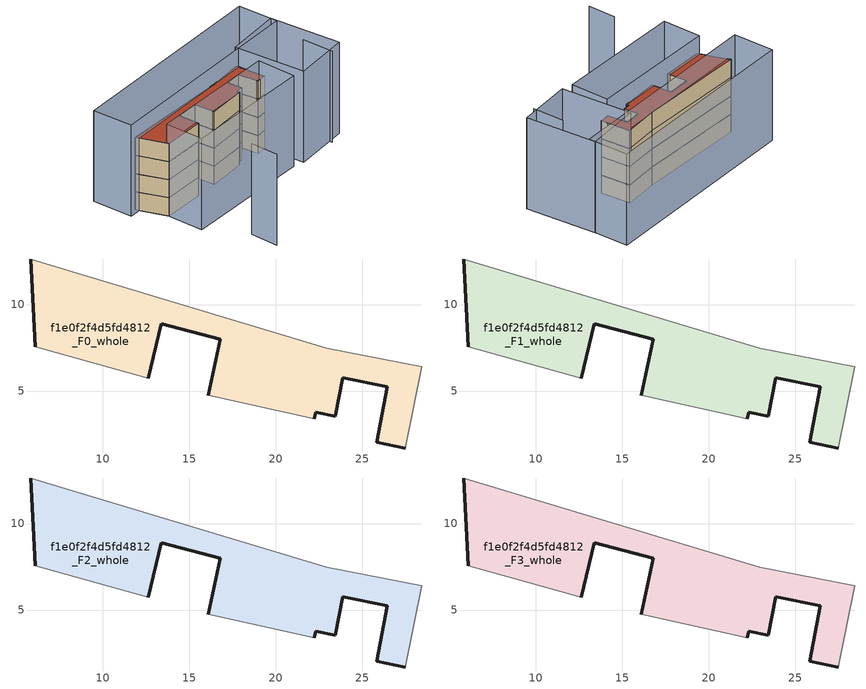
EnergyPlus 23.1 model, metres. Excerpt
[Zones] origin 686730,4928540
f1e0f2f4d5fd4812_F0_whole
 floor ground (EU_floor_Construction): 27.49,1.71 28.44,6.39 22.96,7.47 5.85,12.63 6.1,7.57 12.62,5.72 13.39,8.89 16.81,8 16.11,4.76 22.23,3.38 22.31,3.78 23.46,3.54 23.89,5.75 26.45,5.25 25.86,2.04 z0
 wall outside (EU_wall_Construction): 27.49,1.71 25.86,2.04 26.45,5.25 23.89,5.75 23.46,3.54 22.31,3.78 22.23,3.38 / 16.11,4.76 16.81,8 13.39,8.89 12.62,5.72 / 6.1,7.57 5.85,12.63 z0:3
 wall adiabatic (EU_wall_Construction): 5.85,12.63 22.96,7.47 28.44,6.39 27.49,1.71 / 22.23,3.38 16.11,4.76 / 12.62,5.72 6.1,7.57 z0:3
f1e0f2f4d5fd4812_F1_whole
 floor to f1e0f2f4d5fd4812_F0_whole (EU_floor_Construction): 27.49,1.71 28.44,6.39 22.96,7.47 5.85,12.63 6.1,7.57 12.62,5.72 13.39,8.89 16.81,8 16.11,4.76 22.23,3.38 22.31,3.78 23.46,3.54 23.89,5.75 26.45,5.25 25.86,2.04 z3
 wall outside (EU_wall_Construction): 27.49,1.71 25.86,2.04 26.45,5.25 23.89,5.75 23.46,3.54 22.31,3.78 22.23,3.38 / 16.11,4.76 16.81,8 13.39,8.89 12.62,5.72 / 6.1,7.57 5.85,12.63 z3:6
 wall adiabatic (EU_wall_Construction): 5.85,12.63 22.96,7.47 28.44,6.39 27.49,1.71 / 22.23,3.38 16.11,4.76 / 12.62,5.72 6.1,7.57 z3:6
f1e0f2f4d5fd4812_F2_whole
 floor to f1e0f2f4d5fd4812_F1_whole (EU_floor_Construction): 27.49,1.71 28.44,6.39 22.96,7.47 5.85,12.63 6.1,7.57 12.62,5.72 13.39,8.89 16.81,8 16.11,4.76 22.23,3.38 22.31,3.78 23.46,3.54 23.89,5.75 26.45,5.25 25.86,2.04 z6
 wall outside (EU_wall_Construction): 27.49,1.71 25.86,2.04 26.45,5.25 23.89,5.75 23.46,3.54 22.31,3.78 22.23,3.38 / 16.11,4.76 16.81,8 13.39,8.89 12.62,5.72 / 6.1,7.57 5.85,12.63 z6:9
 wall adiabatic (EU_wall_Construction): 5.85,12.63 22.96,7.47 28.44,6.39 27.49,1.71 / 22.23,3.38 16.11,4.76 / 12.62,5.72 6.1,7.57 z6:9
f1e0f2f4d5fd4812_F3_whole
 floor to f1e0f2f4d5fd4812_F2_whole (EU_floor_Construction): 27.49,1.71 28.44,6.39 22.96,7.47 5.85,12.63 6.1,7.57 12.62,5.72 13.39,8.89 16.81,8 16.11,4.76 22.23,3.38 22.31,3.78 23.46,3.54 23.89,5.75 26.45,5.25 25.86,2.04 z9
 wall outside (EU_wall_Construction): 27.49,1.71 25.86,2.04 26.45,5.25 23.89,5.75 23.46,3.54 22.31,3.78 22.23,3.38 / 16.11,4.76 16.81,8 13.39,8.89 12.62,5.72 / 6.1,7.57 5.85,12.63 z9:12
 wall adiabatic (EU_wall_Construction): 5.85,12.63 22.96,7.47 28.44,6.39 27.49,1.71 / 22.23,3.38 16.11,4.76 / 12.62,5.72 6.1,7.57 z9:12
 roof outside (EU_roof_Construction): 28.44,6.39 27.49,1.71 25.86,2.04 26.45,5.25 23.89,5.75 23.46,3.54 22.31,3.78 22.23,3.38 16.11,4.76 16.81,8 13.39,8.89 12.62,5.72 6.1,7.57 5.85,12.63 22.96,7.47 z12
shading: 4.64,-9.22 5.95,-4.94 / 32.54,-6.49 33.87,-1.59 / 24.69,-3.81 4.5,2.01 / 4.5,2.01 6.22,8 / 6.22,8 26.42,2.18 / 26.42,2.18 24.69,-3.81 / 26.19,-4.71 28.47,6.57 / 28.47,6.57 37.38,4.77 / 37.38,4.77 35.1,-6.51 / 35.1,-6.51 26.19,-4.71 / 5.8,18.83 38.78,10.02 / 38.78,10.02 37.09,3.7 / 37.09,3.7 4.12,12.51 / 4.12,12.51 5.8,18.83 z0:15
[Building]
EU S2 Campaign: North Axis=0; Terrain=City; Solar Distribution=FullExterior
[Site:Location]
Bologna: Latitude=44.5; Longitude=11.25; Time Zone=1; Elevation=37
[SizingPeriod:WeatherFileDays]
AnnualSizingPeriod: Begin Month=1; Begin Day of Month=1; End Month=12; End Day of Month=31; Day of Week for Start Day=Monday; Use Weather File Daylight Saving Period=No; Use Weather File Rain and Snow Indicators=No
[MATERIAL]
EU_InternalMass_Material: Roughness=MediumRough; Thickness=0.1; Conductivity=1; Density=1800; Specific Heat=900; Thermal Absorptance=0.9; Solar Absorptance=0.7; Visible Absorptance=0.7
[MATERIAL:NOMASS] Roughness=MediumRough; Thermal Absorptance=0.9; Solar Absorptance=0.7; Visible Absorptance=0.7
Name | Thermal Resistance
EU_wall_NoMass | 0.781309
EU_roof_NoMass | 0.418499
EU_floor_NoMass | 0.563442
[CONSTRUCTION]
EU_wall_Construction: EU_wall_NoMass
EU_roof_Construction: EU_roof_NoMass
EU_floor_Construction: EU_floor_NoMass
EU_InternalMass_Construction: EU_InternalMass_Material
[ZONE] Type=1; Multiplier=1; Ceiling Height=autocalculate; Floor Area=autocalculate; Part of Total Floor Area=Yes
Name | Volume
f1e0f2f4d5fd4812_F0_whole | 251.576
f1e0f2f4d5fd4812_F1_whole; f1e0f2f4d5fd4812_F2_whole; f1e0f2f4d5fd4812_F3_whole | 251.574
[INTERNALMASS] Construction=EU_InternalMass_Construction; Surface Area=83.8578
Name | Zone or ZoneList
f1e0f2f4d5fd4812_F0_whole_EU_InternalMass | f1e0f2f4d5fd4812_F0_whole
f1e0f2f4d5fd4812_F1_whole_EU_InternalMass | f1e0f2f4d5fd4812_F1_whole
f1e0f2f4d5fd4812_F2_whole_EU_InternalMass | f1e0f2f4d5fd4812_F2_whole
f1e0f2f4d5fd4812_F3_whole_EU_InternalMass | f1e0f2f4d5fd4812_F3_whole
[OTHEREQUIPMENT] Fuel Type=Electricity; Design Level Calculation Method=Watts/Area; Power per Zone Floor Area=1; Fraction Latent=0; Fraction Radiant=0; Fraction Lost=0; Carbon Dioxide Generation Rate=0; EndUse Subcategory=EU_Step8_InternalGains
Name | Zone or ZoneList or Space or SpaceList | Schedule
EU_Step8_InternalGain_f1e0f2f4d5fd4812_F0_whole_f000 | f1e0f2f4d5fd4812_F0_whole | EU_Step8_GainSchedule_f1e0f2f4d5fd4812_F0_whole_f000
EU_Step8_InternalGain_f1e0f2f4d5fd4812_F1_whole_f000 | f1e0f2f4d5fd4812_F1_whole | EU_Step8_GainSchedule_f1e0f2f4d5fd4812_F1_whole_f000
EU_Step8_InternalGain_f1e0f2f4d5fd4812_F2_whole_f000 | f1e0f2f4d5fd4812_F2_whole | EU_Step8_GainSchedule_f1e0f2f4d5fd4812_F2_whole_f000
EU_Step8_InternalGain_f1e0f2f4d5fd4812_F3_whole_f000 | f1e0f2f4d5fd4812_F3_whole | EU_Step8_GainSchedule_f1e0f2f4d5fd4812_F3_whole_f000
[ZONEVENTILATION:DESIGNFLOWRATE] Schedule=EU_AlwaysOn; Design Flow Rate Calculation Method=AirChanges/Hour; Air Changes per Hour=0.692607; Ventilation Type=Natural; Fan Pressure Rise=0; Fan Total Efficiency=1; Constant Term Coefficient=1; Temperature Term Coefficient=0; Velocity Term Coefficient=0; Velocity Squared Term Coefficient=0; Minimum Indoor Temperature=-100; Maximum Indoor Temperature=100; Delta Temperature=-100; Minimum Outdoor Temperature=-100; Maximum Outdoor Temperature=100; Maximum Wind Speed=40
Name | Zone or ZoneList or Space or SpaceList
EU_ConstantAir_f1e0f2f4d5fd4812_F0_whole | f1e0f2f4d5fd4812_F0_whole
EU_ConstantAir_f1e0f2f4d5fd4812_F1_whole | f1e0f2f4d5fd4812_F1_whole
EU_ConstantAir_f1e0f2f4d5fd4812_F2_whole | f1e0f2f4d5fd4812_F2_whole
EU_ConstantAir_f1e0f2f4d5fd4812_F3_whole | f1e0f2f4d5fd4812_F3_whole
[HVACTEMPLATE:THERMOSTAT] Constant Heating Setpoint=20; Constant Cooling Setpoint=50
EU_HeatOnly_f1e0f2f4d5fd4812_F0_whole; EU_HeatOnly_f1e0f2f4d5fd4812_F1_whole; EU_HeatOnly_f1e0f2f4d5fd4812_F2_whole; EU_HeatOnly_f1e0f2f4d5fd4812_F3_whole
[HVACTEMPLATE:ZONE:IDEALLOADSAIRSYSTEM] System Availability Schedule=EU_AlwaysOn; Maximum Heating Supply Air Temperature=50; Minimum Cooling Supply Air Temperature=13; Maximum Heating Supply Air Humidity Ratio=0.0156; Minimum Cooling Supply Air Humidity Ratio=0.0077; Heating Limit=NoLimit; Cooling Limit=NoLimit; Heating Availability Schedule=EU_AlwaysOn; Cooling Availability Schedule=EU_CoolingOff; Dehumidification Control Type=ConstantSensibleHeatRatio; Cooling Sensible Heat Ratio=0.7; Dehumidification Setpoint=60; Humidification Control Type=None; Humidification Setpoint=30; Outdoor Air Method=None; Outdoor Air Flow Rate per Person=0.00944; Outdoor Air Flow Rate per Zone Floor Area=0; Outdoor Air Flow Rate per Zone=0; Demand Controlled Ventilation Type=None; Outdoor Air Economizer Type=NoEconomizer; Heat Recovery Type=None; Sensible Heat Recovery Effectiveness=0.7; Latent Heat Recovery Effectiveness=0.65
Name | Template Thermostat
f1e0f2f4d5fd4812_F0_whole | EU_HeatOnly_f1e0f2f4d5fd4812_F0_whole
f1e0f2f4d5fd4812_F1_whole | EU_HeatOnly_f1e0f2f4d5fd4812_F1_whole
f1e0f2f4d5fd4812_F2_whole | EU_HeatOnly_f1e0f2f4d5fd4812_F2_whole
f1e0f2f4d5fd4812_F3_whole | EU_HeatOnly_f1e0f2f4d5fd4812_F3_whole
[SIZING:ZONE] Zone Cooling Design Supply Air Temperature Input Method=SupplyAirTemperature; Zone Cooling Design Supply Air Temperature=13; Zone Heating Design Supply Air Temperature Input Method=SupplyAirTemperature; Zone Heating Design Supply Air Temperature=50; Zone Cooling Design Supply Air Humidity Ratio=0.008; Zone Heating Design Supply Air Humidity Ratio=0.008; Cooling Design Air Flow Method=DesignDay; Cooling Design Air Flow Rate=0; Cooling Minimum Air Flow per Zone Floor Area=0.000762; Cooling Minimum Air Flow=0; Cooling Minimum Air Flow Fraction=0.2; Heating Design Air Flow Method=DesignDay; Heating Design Air Flow Rate=0; Heating Maximum Air Flow per Zone Floor Area=0.002032; Heating Maximum Air Flow=0.141576; Heating Maximum Air Flow Fraction=0.3; Account for Dedicated Outdoor Air System=No; Dedicated Outdoor Air System Control Strategy=NeutralSupplyAir; Dedicated Outdoor Air Low Setpoint Temperature for Design=autosize; Dedicated Outdoor Air High Setpoint Temperature for Design=autosize; Zone Load Sizing Method=Sensible Load Only No Latent Load; Zone Latent Cooling Design Supply Air Humidity Ratio Input Method=HumidityRatioDifference; Zone Cooling Design Supply Air Humidity Ratio Difference=0.005; Zone Latent Heating Design Supply Air Humidity Ratio Input Method=HumidityRatioDifference; Zone Humidification Design Supply Air Humidity Ratio Difference=0.005
f1e0f2f4d5fd4812_F0_whole; f1e0f2f4d5fd4812_F1_whole; f1e0f2f4d5fd4812_F2_whole; f1e0f2f4d5fd4812_F3_whole
[SCHEDULE:CONSTANT]
Name | Hourly Value
EU_AlwaysOn | 1
EU_CoolingOff | 0
[SCHEDULE:FILE] Column Number=1; Rows to Skip at Top=0; Number of Hours of Data=8760; Column Separator=Comma; Interpolate to Timestep=No; Minutes per Item=60; Adjust Schedule for Daylight Savings=Yes
Name | File
EU_Step8_GainSchedule_f1e0f2f4d5fd4812_F0_whole_f000 | ../../schedules/f1e0f2f4d5fd4812/f1e0f2f4d5fd4812_F0_whole_f000_gain.csv
EU_Step8_GainSchedule_f1e0f2f4d5fd4812_F1_whole_f000 | ../../schedules/f1e0f2f4d5fd4812/f1e0f2f4d5fd4812_F1_whole_f000_gain.csv
EU_Step8_GainSchedule_f1e0f2f4d5fd4812_F2_whole_f000 | ../../schedules/f1e0f2f4d5fd4812/f1e0f2f4d5fd4812_F2_whole_f000_gain.csv
EU_Step8_GainSchedule_f1e0f2f4d5fd4812_F3_whole_f000 | ../../schedules/f1e0f2f4d5fd4812/f1e0f2f4d5fd4812_F3_whole_f000_gain.csv
